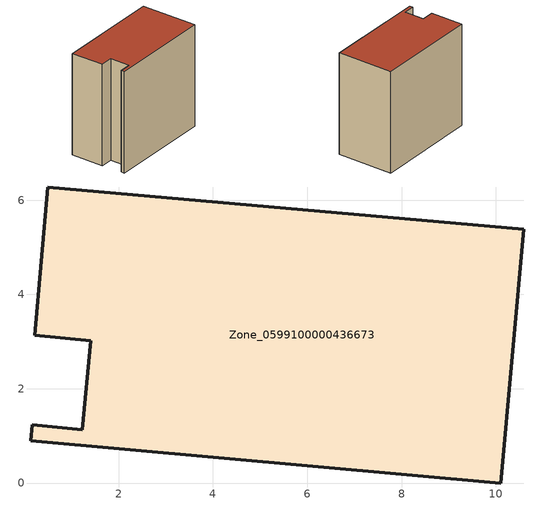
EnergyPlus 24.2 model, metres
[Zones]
Zone_0599100000436673
 floor ground (C_G): 0.5,6.28 10.59,5.38 10.1,0 0.14,0.9 0.17,1.24 1.22,1.13 1.41,3.01 0.22,3.13 z0
 wall outside (C_F): 10.59,5.38 0.5,6.28 0.22,3.13 1.41,3.01 1.22,1.13 0.17,1.24 0.14,0.9 10.1,0 10.59,5.38 z0:9.81
 roof outside (C_R): 0.17,1.24 0.14,0.9 10.1,0 10.59,5.38 0.5,6.28 0.22,3.13 1.41,3.01 1.22,1.13 z9.81
[BUILDING]
Pand.0599100000436673: North Axis=0; Terrain=City; Loads Convergence Tolerance Value=0.04; Temperature Convergence Tolerance Value=0.4; Solar Distribution=FullExterior; Maximum Number of Warmup Days=25; Minimum Number of Warmup Days=1
[Site:Location]
Rotterdam.The.Hague.AP_ZH_NLD Design_Conditions: Latitude=51.96; Longitude=4.45; Time Zone=1; Elevation=-4.5
[SITE:GROUNDTEMPERATURE:BUILDINGSURFACE]
18, 18, 18, 18, 18, 18, 18, 18, 18, 18, 18, 18
[MATERIAL] Thermal Absorptance=0.9; Solar Absorptance=0.7; Visible Absorptance=0.7
Name | Roughness | Thickness | Conductivity | Density | Specific Heat
G.TI.2006-2014 | MediumSmooth | 0.15 | 0.06 | 540 | 1210
F.TI.2006-2014 | Rough | 0.3 | 0.12 | 1920 | 840
R.TI.2006-2014 | MediumRough | 0.2 | 0.08 | 1500 | 1000
[CONSTRUCTION]
C_G: G.TI.2006-2014
C_F: F.TI.2006-2014
C_R: R.TI.2006-2014
[ZONE]
Zone_0599100000436673: Type=1; Multiplier=1; Ceiling Height=Autocalculate; Volume=Autocalculate; Floor Area=autocalculate; Part of Total Floor Area=Yes
[ZONEINFILTRATION:DESIGNFLOWRATE]
Infil_Zone_0599100000436673: Zone or ZoneList or Space or SpaceList=Zone_0599100000436673; Schedule=AlwaysOn; Design Flow Rate Calculation Method=Flow/Area; Flow Rate per Floor Area=0.0015; Constant Term Coefficient=1; Temperature Term Coefficient=0; Velocity Term Coefficient=0; Velocity Squared Term Coefficient=0
[HVACTEMPLATE:ZONE:IDEALLOADSAIRSYSTEM]
Zone_0599100000436673: Maximum Heating Supply Air Temperature=50; Minimum Cooling Supply Air Temperature=13; Maximum Heating Supply Air Humidity Ratio=0.0156; Minimum Cooling Supply Air Humidity Ratio=0.0077; Heating Limit=NoLimit; Cooling Limit=NoLimit; Dehumidification Control Type=ConstantSensibleHeatRatio; Cooling Sensible Heat Ratio=0.7; Dehumidification Setpoint=60; Humidification Control Type=None; Humidification Setpoint=30; Outdoor Air Method=None; Outdoor Air Flow Rate per Person=0.00944; Outdoor Air Flow Rate per Zone Floor Area=0; Outdoor Air Flow Rate per Zone=0; Demand Controlled Ventilation Type=None; Outdoor Air Economizer Type=NoEconomizer; Heat Recovery Type=None; Sensible Heat Recovery Effectiveness=0.7; Latent Heat Recovery Effectiveness=0.65
[ZONECONTROL:THERMOSTAT]
ThermostatControl_Zone_0599100000436673: Zone or ZoneList=Zone_0599100000436673; Control Type Schedule=DualSetpointControlType; Control 1=Thermostat_Zone_0599100000436673; Temperature Difference Between Cutout And Setpoint=0
[THERMOSTATSETPOINT:DUALSETPOINT]
Thermostat_Zone_0599100000436673: Heating Setpoint Temperature Schedule=HeatingSetpoint_Zone_0599100000436673; Cooling Setpoint Temperature Schedule=CoolingSetpoint_Zone_0599100000436673
[SCHEDULE:COMPACT]
HeatingSetpoint_Zone_0599100000436673: Through: 12/31, For: AllDays, Until: 24:00, 21
CoolingSetpoint_Zone_0599100000436673: Through: 12/31, For: AllDays, Until: 24:00, 24
DualSetpointControlType: Through: 12/31, For: AllDays, Until: 24:00, 4
AlwaysOn: Through: 12/31, For: AllDays, Until: 24:00, 1
